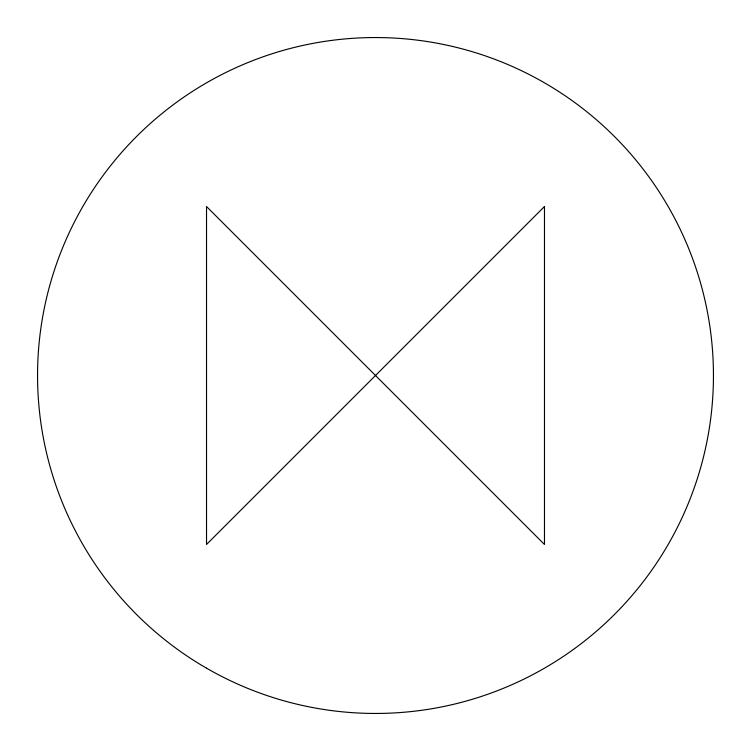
<?xml version="1.0" encoding="UTF-8"?>
<svg xmlns="http://www.w3.org/2000/svg" width="751" height="751" viewBox="0 0 751 751"><rect width="100%" height="100%" fill="white"/><g stroke="black" fill="none" stroke-linecap="round" stroke-linejoin="round"><path stroke-width="1.13" d="M544.475 206.525L206.525 544.475L206.525 206.525L544.475 544.475L544.475 206.525M206.525 668.174A337.95 337.95 0 0 0 713.45 375.5A337.95 337.95 0 0 0 206.525 82.826A337.95 337.95 0 0 0 206.525 668.174"/></g></svg>
